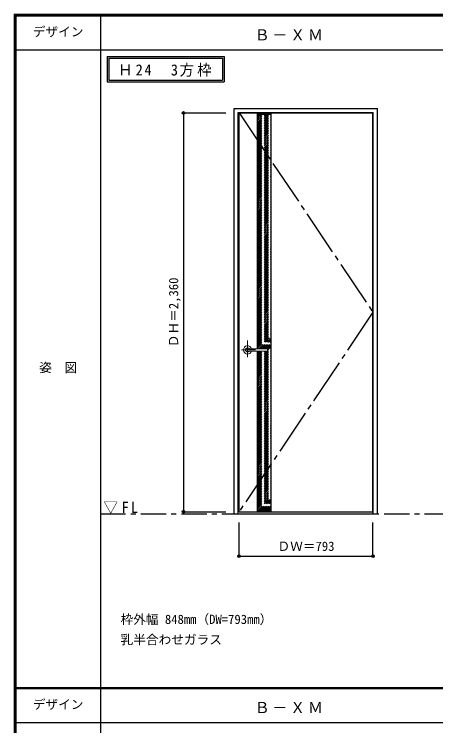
# Model space of a CAD drawing. Units: millimetres, scale not verified. Extents: x -6000 to 5700, y -4307 to 4260.
# Drawn here: x -6000 to -3503, y -36 to 4175 of the extents above; entities that cross this region are included whole.
import ezdxf
from ezdxf.enums import TextEntityAlignment as Align

# ---------------------------------------------------------------- set-up
doc = ezdxf.new("R2010")
doc.units = ezdxf.units.MM
doc.header["$LTSCALE"] = 30
doc.header["$PDMODE"] = 32
doc.header["$PDSIZE"] = 15
for name, pattern in [('CHAIN1', [8, 5, -1, 1, -1]), ('CHAIN2', [12, 9, -1, 1, -1]), ('DASHED1', [1.8, 1.2, -0.6])]:
    doc.linetypes.add(name, pattern=pattern)
for name, color, linetype in [('0-1_通り芯', 7, 'CHAIN1'), ('0-2_扉', 3, 'Continuous'), ('0-3_仕上げ', 3, 'Continuous'), ('0-4_枠', 3, 'Continuous'), ('0-7', 7, 'CHAIN2'), ('0-A_文字', 7, 'Continuous'), ('0-B_寸法', 7, 'Continuous'), ('0-C_ハッチ', 4, 'DASHED1'), ('F-1_枠', 6, 'Continuous'), ('F-A_文字', 7, 'Continuous')]:
    doc.layers.add(name, color=color, linetype=linetype)
doc.layers.add('0-5_レバー', color=7, linetype='Continuous', lineweight=18)
doc.styles.add('ＭＳ ゴシック', font='')
doc.styles.get('ＭＳ ゴシック').set_extended_font_data('MS Gothic')

msp = doc.modelspace()

# ---------------------------------------------------------------- linework, layer by layer
at = {"layer": '0-1_通り芯'}
msp.add_line((-5490, 1218), (5690, 1218), dxfattribs=at)
at = {"layer": '0-2_扉'}
for p, q in [((-4668.4, 3591), (-3875.4, 3591)), ((-4668.4, 1231), (-4668.4, 3591)), ((-3875.4, 1231), (-3875.4, 3591)), ((-4668.4, 1231), (-3875.4, 1231))]:
    msp.add_line(p, q, dxfattribs=at)
at = {"layer": '0-3_仕上げ'}
for p, q in [((-4558.4, 2195.5), (-4558.4, 3591)), ((-4478.4, 1231), (-4478.4, 3591)), ((-4558.4, 1231), (-4558.4, 2181.5))]:
    msp.add_line(p, q, dxfattribs=at)
at = {"layer": '0-3_仕上げ', "color": 7}
for p, q in [((-4558.4, 3583), (-4478.4, 3583)), ((-4558.4, 1239), (-4478.4, 1239))]:
    msp.add_line(p, q, dxfattribs=at)
at = {"layer": '0-4_枠'}
for p, q in [((-4697.4, 3618), (-3849.4, 3618)), ((-4697.4, 1218), (-4697.4, 3618)), ((-4673.4, 3594), (-3873.4, 3594)), ((-4673.4, 1218), (-4673.4, 3594)), ((-3873.4, 1218), (-3873.4, 3594)), ((-3849.4, 1218), (-3849.4, 3618)), ((-4697.4, 1218), (-3849.4, 1218))]:
    msp.add_line(p, q, dxfattribs=at)
at = {"layer": '0-5_レバー', "color": 4, "linetype": 'CHAIN1'}
for p, q in [((-4617.9, 2244.96), (-4617.9, 2145.11)), ((-4571.1, 2188.5), (-4654.12, 2188.5))]:
    msp.add_line(p, q, dxfattribs=at)
at = {"layer": '0-5_レバー'}
for q in [(-4500.9, 2193.99), (-4500.9, 2183)]:
    msp.add_line((-4500.9, 2188.5), q, dxfattribs=at)
for points in [[(-4607.94, 2195.49), (-4608.71, 2196.28), (-4610.68, 2197.65), (-4612.92, 2198.66), (-4615.36, 2199.29), (-4617.9, 2199.5), (-4620.44, 2199.29), (-4622.87, 2198.66), (-4625.12, 2197.65), (-4627.09, 2196.28), (-4628.71, 2194.61), (-4629.91, 2192.71), (-4630.65, 2190.65), (-4630.9, 2188.5), (-4630.65, 2186.35), (-4629.91, 2184.29), (-4628.71, 2182.39), (-4627.09, 2180.72), (-4625.12, 2179.35), (-4622.87, 2178.34), (-4620.44, 2177.71), (-4617.9, 2177.5), (-4615.36, 2177.71), (-4612.92, 2178.34), (-4610.68, 2179.35), (-4608.71, 2180.72), (-4607.94, 2181.51)], [(-4502.4, 2195.5), (-4512.13, 2195.5), (-4522.31, 2195.5), (-4531.91, 2195.5), (-4540.9, 2195.5), (-4549.31, 2195.5), (-4557.12, 2195.5), (-4563.94, 2195.5), (-4570.24, 2195.5), (-4576, 2195.5), (-4581.25, 2195.5), (-4586.04, 2195.5), (-4590.69, 2195.5), (-4594.9, 2195.5), (-4598.65, 2195.5), (-4600.65, 2195.5), (-4602.5, 2195.5), (-4604.51, 2195.49), (-4606.92, 2195.49), (-4608.41, 2195.49), (-4609.95, 2195.49), (-4611.47, 2195.49), (-4612.57, 2195.49), (-4613.03, 2195.49), (-4613.03, 2195.48)], [(-4502.4, 2195.5), (-4511.48, 2195.5), (-4511.88, 2195.5)], [(-4612.88, 2181.51), (-4612.75, 2181.51), (-4612.31, 2181.51), (-4611.59, 2181.51), (-4610.57, 2181.51), (-4609.31, 2181.51), (-4607.96, 2181.51), (-4605.1, 2181.51), (-4602.12, 2181.5), (-4599.1, 2181.5), (-4596.06, 2181.5), (-4592.99, 2181.5), (-4589.91, 2181.5), (-4585.91, 2181.5), (-4581.5, 2181.5), (-4576.53, 2181.5), (-4571, 2181.5), (-4564.91, 2181.5), (-4558.26, 2181.5), (-4551.05, 2181.5), (-4542.46, 2181.5), (-4533.2, 2181.5), (-4523.26, 2181.5), (-4512.65, 2181.5), (-4502.4, 2181.5)]]:
    msp.add_lwpolyline(points, dxfattribs=at)
for centre, radius, start, end in [((-4617.9, 2188.5), 24.55, 16.59952, 343.36736), ((-4502.4, 2194), 1.5, 0.00847, 89.9163), ((-4502.4, 2194), 1.5, 360, 90.17419), ((-4502.4, 2183), 1.5, 270.16419, 0), ((-4502.4, 2183), 1.5, 269.91059, 359.99153)]:
    msp.add_arc(centre, radius, start, end, dxfattribs=at)
at = {"layer": '0-7'}
for p, q in [((-4668.4, 3591), (-3875.4, 2411)), ((-3875.4, 2411), (-4668.4, 1231))]:
    msp.add_line(p, q, dxfattribs=at)
at = {"layer": '0-A_文字'}
for p, q in [((-5450, 3925), (-5450, 3775)), ((-5440, 3915), (-5440, 3785)), ((-5440, 3915), (-4767.38, 3915)), ((-4767.38, 3915), (-4767.38, 3785)), ((-5450, 3775), (-4757.38, 3775)), ((-5440, 3785), (-4767.38, 3785))]:
    msp.add_line(p, q, dxfattribs=at)
msp.add_lwpolyline([(-5450, 3925), (-4757.38, 3925), (-4757.38, 3775)], dxfattribs=at)
at = {"layer": '0-B_寸法', "color": 4}
for p, q in [((-4997.4, 3591), (-4747.4, 3591)), ((-4997.4, 3591), (-4997.4, 1231)), ((-4997.4, 1231), (-4747.4, 1231)), ((-4668.4, 968), (-4668.4, 1168)), ((-3875.4, 968), (-3875.4, 1168)), ((-4668.4, 968), (-3875.4, 968))]:
    msp.add_line(p, q, dxfattribs=at)
at = {"layer": '0-B_寸法'}
for p in [(-4997.4, 3591), (-4997.4, 1231), (-4668.4, 968), (-3875.4, 968)]:
    msp.add_point(p, dxfattribs=at)
at = {"layer": '0-C_ハッチ'}
for p, q in [((-4558.4, 3574.87), (-4550.27, 3583)), ((-4558.4, 3564.97), (-4540.37, 3583)), ((-4558.4, 3555.08), (-4530.48, 3583)), ((-4558.4, 3545.18), (-4520.58, 3583)), ((-4558.4, 3535.28), (-4510.68, 3583)), ((-4558.4, 3525.38), (-4500.78, 3583)), ((-4558.4, 3515.48), (-4490.88, 3583)), ((-4558.4, 3505.58), (-4480.98, 3583)), ((-4558.4, 3495.68), (-4478.4, 3575.68)), ((-4558.4, 3485.78), (-4478.4, 3565.78)), ((-4558.4, 3475.88), (-4478.4, 3555.88)), ((-4558.4, 3465.98), (-4478.4, 3545.98)), ((-4558.4, 3456.08), (-4478.4, 3536.08)), ((-4558.4, 3446.18), (-4478.4, 3526.18)), ((-4558.4, 3436.28), (-4479.7, 3514.98)), ((-4558.4, 3426.38), (-4478.4, 3506.38)), ((-4558.4, 3416.48), (-4478.4, 3496.48)), ((-4558.4, 3406.58), (-4478.4, 3486.58)), ((-4558.4, 3396.68), (-4478.4, 3476.68)), ((-4558.4, 3386.78), (-4478.4, 3466.78)), ((-4558.4, 3376.88), (-4478.4, 3456.88)), ((-4558.4, 3366.99), (-4478.4, 3446.99)), ((-4558.4, 3357.09), (-4478.4, 3437.09)), ((-4558.4, 3347.19), (-4478.4, 3427.19)), ((-4558.4, 3337.29), (-4478.4, 3417.29)), ((-4558.4, 3327.39), (-4478.4, 3407.39)), ((-4558.4, 3317.49), (-4478.4, 3397.49)), ((-4558.4, 3307.59), (-4478.4, 3387.59)), ((-4558.4, 3297.69), (-4478.4, 3377.69)), ((-4558.4, 3287.79), (-4479.7, 3366.49)), ((-4558.4, 3277.89), (-4478.4, 3357.89)), ((-4558.4, 3267.99), (-4478.4, 3347.99)), ((-4558.4, 3258.09), (-4478.4, 3338.09)), ((-4558.4, 3248.19), (-4478.4, 3328.19)), ((-4558.4, 3238.29), (-4478.4, 3318.29)), ((-4558.4, 3228.39), (-4478.4, 3308.39)), ((-4558.4, 3218.49), (-4478.4, 3298.49)), ((-4558.4, 3208.59), (-4478.4, 3288.59)), ((-4558.4, 3198.69), (-4478.4, 3278.69)), ((-4558.4, 3188.79), (-4478.4, 3268.79)), ((-4558.4, 3178.89), (-4478.4, 3258.89)), ((-4558.4, 3169), (-4478.4, 3249)), ((-4558.4, 3159.1), (-4478.4, 3239.1)), ((-4558.4, 3149.2), (-4478.4, 3229.2)), ((-4558.4, 3139.3), (-4479.7, 3218)), ((-4558.4, 3129.4), (-4478.4, 3209.4)), ((-4558.4, 3119.5), (-4478.4, 3199.5)), ((-4558.4, 3109.6), (-4478.4, 3189.6)), ((-4558.4, 3099.7), (-4478.4, 3179.7)), ((-4558.4, 3089.8), (-4478.4, 3169.8)), ((-4558.4, 3079.9), (-4478.4, 3159.9)), ((-4558.4, 3070), (-4478.4, 3150)), ((-4558.4, 3060.1), (-4478.4, 3140.1)), ((-4558.4, 3050.2), (-4478.4, 3130.2)), ((-4558.4, 3040.3), (-4478.4, 3120.3)), ((-4558.4, 3030.4), (-4478.4, 3110.4)), ((-4558.4, 3020.5), (-4478.4, 3100.5)), ((-4558.4, 3010.6), (-4478.4, 3090.6)), ((-4558.4, 3000.7), (-4478.4, 3080.7)), ((-4558.4, 2990.8), (-4478.4, 3070.8)), ((-4558.4, 2980.9), (-4478.4, 3060.9)), ((-4558.4, 2971.01), (-4478.4, 3051.01)), ((-4558.4, 2961.11), (-4478.4, 3041.11)), ((-4558.4, 2951.21), (-4478.4, 3031.21)), ((-4558.4, 2941.31), (-4478.4, 3021.31)), ((-4558.4, 2931.41), (-4478.4, 3011.41)), ((-4558.4, 2921.51), (-4478.4, 3001.51)), ((-4558.4, 2911.61), (-4478.4, 2991.61)), ((-4558.4, 2901.71), (-4478.4, 2981.71)), ((-4558.4, 2891.81), (-4478.4, 2971.81)), ((-4558.4, 2881.91), (-4478.4, 2961.91)), ((-4558.4, 2872.01), (-4478.4, 2952.01)), ((-4558.4, 2862.11), (-4478.4, 2942.11)), ((-4558.4, 2852.21), (-4478.4, 2932.21)), ((-4558.4, 2842.31), (-4478.4, 2922.31)), ((-4558.4, 2832.41), (-4478.4, 2912.41)), ((-4558.4, 2822.51), (-4478.4, 2902.51)), ((-4558.4, 2812.61), (-4478.4, 2892.61)), ((-4558.4, 2802.71), (-4478.4, 2882.71)), ((-4558.4, 2792.81), (-4478.4, 2872.81)), ((-4558.4, 2782.91), (-4478.4, 2862.91)), ((-4558.4, 2773.02), (-4478.4, 2853.02)), ((-4558.4, 2763.12), (-4478.4, 2843.12)), ((-4558.4, 2753.22), (-4478.4, 2833.22)), ((-4558.4, 2743.32), (-4478.4, 2823.32)), ((-4558.4, 2733.42), (-4478.4, 2813.42)), ((-4558.4, 2723.52), (-4478.4, 2803.52)), ((-4558.4, 2713.62), (-4478.4, 2793.62)), ((-4558.4, 2703.72), (-4478.4, 2783.72)), ((-4558.4, 2693.82), (-4478.4, 2773.82)), ((-4558.4, 2683.92), (-4478.4, 2763.92)), ((-4558.4, 2674.02), (-4478.4, 2754.02)), ((-4558.4, 2664.12), (-4478.4, 2744.12)), ((-4558.4, 2654.22), (-4478.4, 2734.22)), ((-4558.4, 2644.32), (-4478.4, 2724.32)), ((-4558.4, 2634.42), (-4478.4, 2714.42)), ((-4558.4, 2624.52), (-4478.4, 2704.52)), ((-4558.4, 2614.62), (-4478.4, 2694.62)), ((-4558.4, 2604.72), (-4478.4, 2684.72)), ((-4558.4, 2594.82), (-4478.4, 2674.82)), ((-4558.4, 2584.92), (-4478.4, 2664.92)), ((-4558.4, 2575.03), (-4478.4, 2655.03)), ((-4558.4, 2565.13), (-4478.4, 2645.13)), ((-4558.4, 2555.23), (-4478.4, 2635.23)), ((-4558.4, 2545.33), (-4478.4, 2625.33)), ((-4558.4, 2535.43), (-4478.4, 2615.43)), ((-4558.4, 2525.53), (-4478.4, 2605.53)), ((-4558.4, 2515.63), (-4478.4, 2595.63)), ((-4558.4, 2505.73), (-4478.4, 2585.73)), ((-4558.4, 2495.83), (-4478.4, 2575.83)), ((-4558.4, 2485.93), (-4478.4, 2565.93)), ((-4558.4, 2476.03), (-4478.4, 2556.03)), ((-4558.4, 2466.13), (-4478.4, 2546.13)), ((-4558.4, 2456.23), (-4478.4, 2536.23)), ((-4558.4, 2446.33), (-4478.4, 2526.33)), ((-4558.4, 2436.43), (-4478.4, 2516.43)), ((-4558.4, 2426.53), (-4478.4, 2506.53)), ((-4558.4, 2416.63), (-4478.4, 2496.63)), ((-4558.4, 2406.73), (-4478.4, 2486.73)), ((-4558.4, 2396.83), (-4478.4, 2476.83)), ((-4558.4, 2386.94), (-4478.4, 2466.94)), ((-4558.4, 2377.04), (-4478.4, 2457.04)), ((-4558.4, 2367.14), (-4478.4, 2447.14)), ((-4558.4, 2357.24), (-4478.4, 2437.24)), ((-4558.4, 2347.34), (-4478.4, 2427.34)), ((-4558.4, 2337.44), (-4478.4, 2417.44)), ((-4558.4, 2327.54), (-4478.4, 2407.54)), ((-4558.4, 2317.64), (-4478.4, 2397.64)), ((-4558.4, 2307.74), (-4478.4, 2387.74)), ((-4558.4, 2297.84), (-4478.4, 2377.84)), ((-4558.4, 2287.94), (-4478.4, 2367.94)), ((-4558.4, 2278.04), (-4478.4, 2358.04)), ((-4558.4, 2268.14), (-4478.4, 2348.14)), ((-4558.4, 2258.24), (-4478.4, 2338.24)), ((-4558.4, 2248.34), (-4478.4, 2328.34)), ((-4558.4, 2238.44), (-4478.4, 2318.44)), ((-4558.4, 2228.54), (-4478.4, 2308.54)), ((-4558.4, 2218.64), (-4478.4, 2298.64)), ((-4558.4, 2208.74), (-4478.4, 2288.74)), ((-4558.4, 2198.84), (-4478.4, 2278.84)), ((-4551.85, 2195.5), (-4478.4, 2268.95)), ((-4541.95, 2195.5), (-4478.4, 2259.05)), ((-4532.05, 2195.5), (-4478.4, 2249.15)), ((-4522.15, 2195.5), (-4478.4, 2239.25)), ((-4558.4, 2119.65), (-4478.4, 2199.65)), ((-4558.4, 2109.75), (-4478.4, 2189.75)), ((-4512.25, 2195.5), (-4478.4, 2229.35)), ((-4502.37, 2195.48), (-4478.4, 2219.45)), ((-4500.9, 2187.05), (-4478.4, 2209.55)), ((-4558.4, 2179.05), (-4555.94, 2181.5)), ((-4558.4, 2169.15), (-4546.04, 2181.5)), ((-4558.4, 2159.25), (-4536.15, 2181.5)), ((-4558.4, 2149.35), (-4526.25, 2181.5)), ((-4558.4, 2139.45), (-4516.35, 2181.5)), ((-4558.4, 2129.55), (-4506.45, 2181.5)), ((-4558.4, 2099.85), (-4478.4, 2179.85)), ((-4558.4, 2089.95), (-4478.4, 2169.95)), ((-4558.4, 2080.05), (-4478.4, 2160.05)), ((-4558.4, 2070.15), (-4478.4, 2150.15)), ((-4558.4, 2060.25), (-4478.4, 2140.25)), ((-4558.4, 2050.35), (-4478.4, 2130.35)), ((-4558.4, 2040.45), (-4478.4, 2120.45)), ((-4558.4, 2030.55), (-4478.4, 2110.55)), ((-4558.4, 2020.65), (-4478.4, 2100.65)), ((-4558.4, 2010.75), (-4478.4, 2090.75)), ((-4558.4, 2000.85), (-4478.4, 2080.85)), ((-4558.4, 1990.96), (-4478.4, 2070.96)), ((-4558.4, 1981.06), (-4478.4, 2061.06)), ((-4558.4, 1971.16), (-4478.4, 2051.16)), ((-4558.4, 1961.26), (-4478.4, 2041.26)), ((-4558.4, 1951.36), (-4478.4, 2031.36)), ((-4558.4, 1941.46), (-4478.4, 2021.46)), ((-4558.4, 1931.56), (-4478.4, 2011.56)), ((-4558.4, 1921.66), (-4478.4, 2001.66)), ((-4558.4, 1911.76), (-4478.4, 1991.76)), ((-4558.4, 1901.86), (-4478.4, 1981.86)), ((-4558.4, 1891.96), (-4478.4, 1971.96)), ((-4558.4, 1882.06), (-4478.4, 1962.06)), ((-4558.4, 1872.16), (-4478.4, 1952.16)), ((-4558.4, 1862.26), (-4478.4, 1942.26)), ((-4558.4, 1852.36), (-4478.4, 1932.36)), ((-4558.4, 1842.46), (-4478.4, 1922.46)), ((-4558.4, 1832.56), (-4478.4, 1912.56)), ((-4558.4, 1822.66), (-4478.4, 1902.66)), ((-4558.4, 1812.76), (-4478.4, 1892.76)), ((-4558.4, 1802.86), (-4478.4, 1882.86)), ((-4558.4, 1792.97), (-4478.4, 1872.97)), ((-4558.4, 1783.07), (-4478.4, 1863.07)), ((-4558.4, 1773.17), (-4478.4, 1853.17)), ((-4558.4, 1763.27), (-4478.4, 1843.27)), ((-4558.4, 1753.37), (-4478.4, 1833.37)), ((-4558.4, 1743.47), (-4478.4, 1823.47)), ((-4558.4, 1733.57), (-4478.4, 1813.57)), ((-4558.4, 1723.67), (-4478.4, 1803.67)), ((-4558.4, 1713.77), (-4478.4, 1793.77)), ((-4558.4, 1703.87), (-4478.4, 1783.87)), ((-4558.4, 1693.97), (-4478.4, 1773.97)), ((-4558.4, 1684.07), (-4478.4, 1764.07)), ((-4558.4, 1674.17), (-4478.4, 1754.17)), ((-4558.4, 1664.27), (-4478.4, 1744.27)), ((-4558.4, 1654.37), (-4478.4, 1734.37)), ((-4558.4, 1644.47), (-4478.4, 1724.47)), ((-4558.4, 1634.57), (-4478.4, 1714.57)), ((-4558.4, 1624.67), (-4478.4, 1704.67)), ((-4558.4, 1614.77), (-4478.4, 1694.77)), ((-4558.4, 1604.87), (-4478.4, 1684.87)), ((-4558.4, 1594.98), (-4478.4, 1674.98)), ((-4558.4, 1585.08), (-4478.4, 1665.08)), ((-4558.4, 1575.18), (-4478.4, 1655.18)), ((-4558.4, 1565.28), (-4478.4, 1645.28)), ((-4558.4, 1555.38), (-4478.4, 1635.38)), ((-4558.4, 1545.48), (-4478.4, 1625.48)), ((-4558.4, 1535.58), (-4478.4, 1615.58)), ((-4558.4, 1525.68), (-4478.4, 1605.68)), ((-4558.4, 1515.78), (-4478.4, 1595.78)), ((-4558.4, 1505.88), (-4478.4, 1585.88)), ((-4558.4, 1495.98), (-4478.4, 1575.98)), ((-4558.4, 1486.08), (-4478.4, 1566.08)), ((-4558.4, 1476.18), (-4478.4, 1556.18)), ((-4558.4, 1466.28), (-4478.4, 1546.28)), ((-4558.4, 1456.38), (-4478.4, 1536.38)), ((-4558.4, 1446.48), (-4478.4, 1526.48)), ((-4558.4, 1436.58), (-4478.4, 1516.58)), ((-4558.4, 1426.68), (-4478.4, 1506.68)), ((-4558.4, 1416.78), (-4478.4, 1496.78)), ((-4558.4, 1406.89), (-4478.4, 1486.89)), ((-4558.4, 1396.99), (-4478.4, 1476.99)), ((-4558.4, 1387.09), (-4478.4, 1467.09)), ((-4558.4, 1377.19), (-4478.4, 1457.19)), ((-4558.4, 1367.29), (-4478.4, 1447.29)), ((-4558.4, 1357.39), (-4478.4, 1437.39)), ((-4558.4, 1347.49), (-4478.4, 1427.49)), ((-4558.4, 1337.59), (-4478.4, 1417.59)), ((-4558.4, 1327.69), (-4478.4, 1407.69)), ((-4558.4, 1317.79), (-4478.4, 1397.79)), ((-4558.4, 1307.89), (-4478.4, 1387.89)), ((-4558.4, 1297.99), (-4478.4, 1377.99)), ((-4558.4, 1288.09), (-4478.4, 1368.09)), ((-4558.4, 1278.19), (-4478.4, 1358.19)), ((-4558.4, 1268.29), (-4478.4, 1348.29)), ((-4558.4, 1258.39), (-4478.4, 1338.39)), ((-4558.4, 1248.49), (-4478.4, 1328.49)), ((-4557.99, 1239), (-4478.4, 1318.59)), ((-4548.09, 1239), (-4478.4, 1308.69)), ((-4538.19, 1239), (-4478.4, 1298.79)), ((-4528.29, 1239), (-4478.4, 1288.9)), ((-4518.4, 1239), (-4478.4, 1279)), ((-4508.5, 1239), (-4478.4, 1269.1)), ((-4498.6, 1239), (-4478.4, 1259.2)), ((-4488.7, 1239), (-4478.4, 1249.3)), ((-4478.8, 1239), (-4478.4, 1239.4))]:
    msp.add_line(p, q, dxfattribs=at)
at = {"layer": 'F-1_枠'}
for p, q in [((-6000, 4175), (5700, 4175)), ((-6000, 4175), (-6000, -4205)), ((-6000, 4170), (5700, 4170)), ((-5995, 4175), (-5995, -4205)), ((-5990, 4175), (-5990, -4205)), ((-5490, 4175), (-5490, -3790)), ((-6000, 4165), (5700, 4165)), ((-6000, 3965), (5700, 3965)), ((-6000, 190.5), (5700, 190.5)), ((-6000, 187.5), (5700, 187.5)), ((-6000, 184.5), (5700, 184.5)), ((-6000, -15.5), (5700, -15.5))]:
    msp.add_line(p, q, dxfattribs=at)

# ---------------------------------------------------------------- texts
at = {"layer": '0-1_通り芯', "insert": (-5471.25, 1218), "char_height": 65.98, "attachment_point": 7, "style": 'ＭＳ ゴシック'}
msp.add_mtext('\\T1.26;\\W0.95;▽FL', dxfattribs=at)
at = {"layer": '0-A_文字', "style": 'ＭＳ ゴシック'}
for s, p in [('枠外幅 848mm（DW=793mm）', (-5370, 550.5)), ('乳半合わせガラス', (-5370, 430.5))]:
    msp.add_text(s, height=54.99, dxfattribs=at).set_placement(p, align=Align.BOTTOM_LEFT)
at = {"layer": '0-A_文字', "char_height": 65.98, "attachment_point": 7, "style": 'ＭＳ ゴシック'}
for s, insert in [('\\T1.17;Ｂ－ＸＭ', (-4576.7, 4020)), ('\\T1.22;\\W0.95;Ｈ24\u30003方枠', (-5385.34, 3805)), ('\\T1.17;Ｂ－ＸＭ', (-4576.7, 39.5))]:
    msp.add_mtext(s, dxfattribs=dict(at, insert=insert))
at = {"layer": '0-B_寸法', "style": 'ＭＳ ゴシック'}
msp.add_text('ＤＨ＝2,360', height=54.99, rotation=90, dxfattribs=at).set_placement((-5012.4, 2204.75), align=Align.BOTTOM_LEFT)
msp.add_text('ＤＷ＝793', height=54.99, dxfattribs=at).set_placement((-4440.65, 983), align=Align.BOTTOM_LEFT)
at = {"layer": 'F-A_文字', "style": 'ＭＳ ゴシック'}
for s, p in [('デザイン', (-5890, 4027.5)), ('姿\u3000図', (-5852.5, 2040.25)), ('デザイン', (-5890, 47))]:
    msp.add_text(s, height=54.99, dxfattribs=at).set_placement(p, align=Align.BOTTOM_LEFT)

doc.saveas('drawing.dxf')
